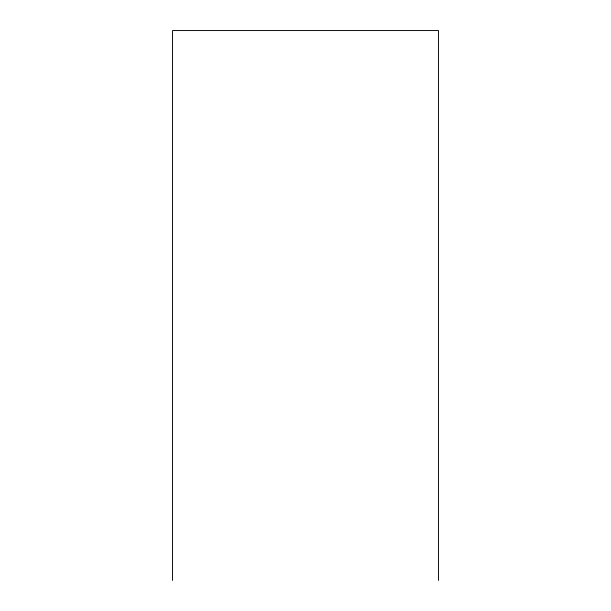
<?xml version="1.0" encoding="UTF-8"?>
<svg xmlns="http://www.w3.org/2000/svg" width="611" height="611" viewBox="0 0 611 611"><rect width="100%" height="100%" fill="white"/><g stroke="black" fill="none" stroke-linecap="round" stroke-linejoin="round"><path stroke-width="0.92" d="M438.454 580.45L438.454 30.55L172.546 30.55L172.546 580.45"/></g></svg>
